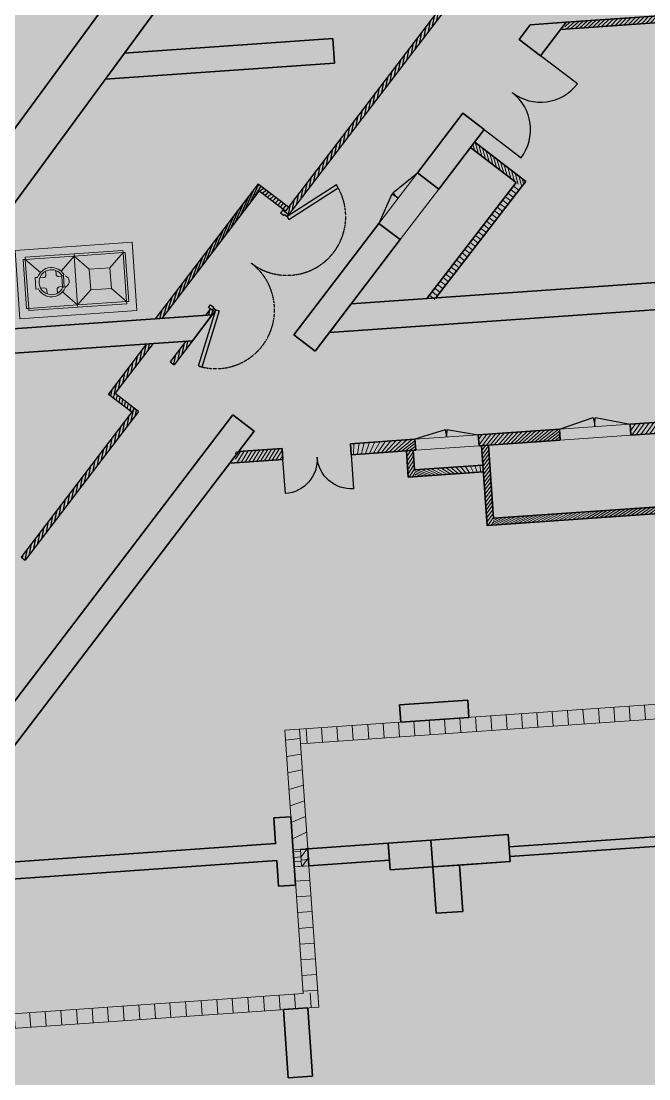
# Model space of a CAD drawing. Header units: millimetres. Extents: x 834311283 to 834708468, y 817882832 to 818197366.
# Drawn here: x 834519599 to 834532439, y 818013655 to 818035282 of the extents above; entities that cross this region are included whole.
import ezdxf

# ---------------------------------------------------------------- set-up
doc = ezdxf.new("R2010")
doc.units = ezdxf.units.MM
doc.header["$LTSCALE"] = 3
doc.linetypes.add('3A35X-MAGP-P-ADR-B02-0$0$DASHED2', pattern=[0.375, 0.25, -0.125])
for name, color, linetype in [('0-PL-FRWP', 150, 'Continuous'), ('BD-CB-SOLID-DH', 251, 'Continuous'), ('UAJ-00XREF', 7, 'Continuous')]:
    doc.layers.add(name, color=color, linetype=linetype)
for name, color, linetype, lineweight in [('3A35X-MAGP-P-ADR-B02-0$0$UAJ-32INFR', 7, 'Continuous', 25), ('Hatch (LTC&CB)', 252, 'Continuous', 35), ('UAJ-22INWA', 6, 'Continuous', 35), ('UAJ-22INWA-a', 1, 'Continuous', 13), ('UAJ-22INWA-h', 251, 'Continuous', 9), ('UAJ-23FLOR-a', 1, 'Continuous', 13), ('UAJ-23FLOR-h', 251, 'Continuous', 9), ('UAJ-28STRU', 6, 'Continuous', 35), ('UAJ-32INFR', 7, 'Continuous', 25)]:
    doc.layers.add(name, color=color, linetype=linetype, lineweight=lineweight)
doc.layers.add('UAJ-22INWA-$', color=32, linetype='Continuous', plot=False)
pattern_1 = [(78.99885617538665, (834571418.315002, 818089075.3701197), (-62.33308425126142, 12.11761559569974), [])]
pattern_2 = [(59.99999999999999, (0, 0), (-129.9038105676658, 75.00000000000001), []), (120, (0, 0), (-129.9038105676658, -74.99999999999997), [])]

# ---------------------------------------------------------------- blocks, each defined once
blk = doc.blocks.new('*U231')
at = {"layer": 'UAJ-22INWA-h'}
h = blk.add_hatch(dxfattribs=at)
h.set_pattern_fill('ANSI31', color=256, scale=20)
h.set_pattern_definition([(45, (-60.00000173148158, -475.2769741263019), (-44.90128060534576, 44.90128060534577), [])])
h.paths.add_polyline_path([(5.519513308627211e-07, -5130.10522482064), (-2.568754382537008e-07, 5654.828251716386), (139.9999978357759, 5654.828251442204), (139.9999991214399, -5130.105224737194)])
at = {"layer": 'UAJ-22INWA'}
for p, q in [((139.9999979022695, 5744.4431243851), (139.9999991034668, -5095.746467439059)), ((7.059705414783806e-07, -5214.118789369877), (-4.03885856629636e-07, 5621.253794932604))]:
    blk.add_line(p, q, dxfattribs=at)
blk = doc.blocks.new('*U320')
at = {"layer": 'UAJ-22INWA-h'}
h = blk.add_hatch(dxfattribs=at)
h.set_pattern_fill('ANSI31', color=256, scale=20)
h.set_pattern_definition([(45, (-60.0000032617846, 12361.83211196235), (-44.90128060534576, 44.90128060534577), [])])
h.paths.add_polyline_path([(-6.814522919285082e-07, 5216.434037979298), (-5.537748393180664e-07, 8145.398075005094), (139.9999975388765, 8145.398074730912), (139.9999978880362, 5216.434038062745)])
at = {"layer": 'UAJ-22INWA'}
for p, q in [((-5.324406799971371e-07, 5216.434038217717), (-6.992167664975016e-07, 8085.50870261726)), ((139.9999976076133, 8209.923117847693), (139.9999978731351, 5216.434038120616))]:
    blk.add_line(p, q, dxfattribs=at)
blk = doc.blocks.new('*U321')
at = {"layer": 'UAJ-22INWA-h'}
h = blk.add_hatch(dxfattribs=at)
h.set_pattern_fill('ANSI31', color=256, scale=20)
h.set_pattern_definition([(45, (-60.00000350457981, 14398.5462045724), (-44.90128060534576, 44.90128060534577), [])])
h.paths.add_polyline_path([(-8.987926207737473e-07, 7039.616988475999), (-5.792297201878682e-07, 8358.929217118448), (139.9999975134216, 8358.929216844266), (139.9999976706959, 7039.616988559445)])
at = {"layer": 'UAJ-22INWA'}
for p, q in [((-7.497810088423762e-07, 7039.616988714418), (-7.282413321325721e-07, 8358.929217103714)), ((139.9999976004435, 8218.939504950276), (139.9999976557947, 7039.616988617317))]:
    blk.add_line(p, q, dxfattribs=at)
blk.add_lwpolyline([(2.877839676784788e-06, 8358.929216856492), (140.0000014473282, 8358.929216844572)], dxfattribs=at)
blk = doc.blocks.new('*U290')
at = {"layer": 'UAJ-23FLOR-h'}
h = blk.add_hatch(dxfattribs=at)
h.set_pattern_fill('ANSI31', color=256, scale=100, angle=315)
h.set_pattern_definition([(0, (283.8211702824045, -19100.34175301147), (8.526512829121202e-14, 317.4999999999999), [])])
h.paths.add_polyline_path([(1.84634231459313e-06, -15988.24334632098), (5.498047528362804e-07, -1112.098405899324), (299.9999986424561, -1112.098406078137), (300.0000004158309, -15988.24334614216)])
at = {"layer": 'UAJ-22INWA-h'}
blk.add_lwpolyline([(4.006874149808937e-06, -1112.09840616128), (300.0000025763627, -1112.098406077834)], dxfattribs=at)
at = {"layer": 'UAJ-23FLOR-h'}
for p, q in [((1.995353926535384e-06, -15988.24334626514), (3.829117475584289e-07, -812.0984075113572)), ((299.999998716962, -1112.09840602612), (300.0000004277518, -16288.24352467647))]:
    blk.add_line(p, q, dxfattribs=at)
blk = doc.blocks.new('*U296')
at = {"layer": 'UAJ-22INWA-h'}
h = blk.add_hatch(dxfattribs=at)
h.set_pattern_fill('CAS_ISOLATIE', color=256, scale=150)
h.set_pattern_definition(pattern_2)
h.paths.add_polyline_path([(0, 0), (350.0013817234892, 0), (350.0013817234892, 150), (0, 150)])
at = {"layer": 'UAJ-22INWA-a'}
blk.add_lwpolyline([(0, 0), (350.0013817234892, 0), (350.0013817234892, 150), (0, 150)], close=True, dxfattribs=at)
blk = doc.blocks.new('*U297')
at = {"layer": 'UAJ-22INWA-h'}
h = blk.add_hatch(dxfattribs=at)
h.set_pattern_fill('CAS_ISOLATIE', color=256, scale=150)
h.set_pattern_definition(pattern_2)
h.paths.add_polyline_path([(0, 0), (350.0000572421911, 0), (350.0000572421911, 150), (0, 150)])
at = {"layer": 'UAJ-22INWA-a'}
blk.add_lwpolyline([(0, 0), (350.0000572421911, 0), (350.0000572421911, 150), (0, 150)], close=True, dxfattribs=at)
blk = doc.blocks.new('*U283')
at = {"layer": 'UAJ-23FLOR-h'}
h = blk.add_hatch(dxfattribs=at)
h.set_pattern_fill('ANSI31', color=256, scale=100, angle=315)
h.set_pattern_definition([(0, (283.8211670546001, 7976.443481535651), (8.526512829121202e-14, 317.4999999999999), [])])
h.paths.add_polyline_path([(-2.44916122937866e-08, -294.5513533768558), (-8.071657759955997e-07, 10270.99483570367), (299.9999972854856, 10270.99483552486), (299.999998544997, -294.5513531980419)])
at = {"layer": 'UAJ-22INWA-h'}
blk.add_lwpolyline([(-2.44916122937866e-08, -294.5513533768558), (299.999998544997, -294.5513532934096)], dxfattribs=at)
at = {"layer": 'UAJ-23FLOR-h'}
for p, q in [((1.06638518244036e-07, 5.450122672634052), (-9.543356598166198e-07, 10240.09576513725)), ((299.9999973761778, 10089.95307767059), (299.9999985300958, -294.5513531401725))]:
    blk.add_line(p, q, dxfattribs=at)
blk = doc.blocks.new('*U284')
at = {"layer": 'UAJ-23FLOR-h'}
h = blk.add_hatch(dxfattribs=at)
h.set_pattern_fill('ANSI31', color=256, scale=100, angle=315)
h.set_pattern_definition([(0, (283.8211678055644, 1676.896870530002), (8.526512829121202e-14, 317.4999999999999), [])])
h.paths.add_polyline_path([(-1.240435381077987e-07, 540.5508431355183), (4.335069547778403e-08, 3136.346028185649), (299.999998136002, 3136.346028006835), (299.9999984454449, 540.5508433143323)])
at = {"layer": 'UAJ-22INWA-h'}
blk.add_lwpolyline([(3.50042009245044e-06, 3136.346027923692), (300.0000020699085, 3136.346028007139)], dxfattribs=at)
at = {"layer": 'UAJ-23FLOR-h'}
for p, q in [((2.496807382357245e-08, 540.5508433739374), (-1.056609164535871e-07, 3136.34602794723)), ((299.9999982105078, 3136.346028058852), (299.9999984305438, 540.550843372202))]:
    blk.add_line(p, q, dxfattribs=at)
blk = doc.blocks.new('*U285')
at = {"layer": 'UAJ-23FLOR-h'}
h = blk.add_hatch(dxfattribs=at)
h.set_pattern_fill('ANSI31', color=256, scale=100, angle=315)
h.set_pattern_definition([(0, (283.8211678504692, 1300.208866314408), (8.526512829121202e-14, 317.4999999999999), [])])
h.paths.add_polyline_path([(-1.103302338378853e-07, 425.5154205678217), (7.454212891389034e-08, 2874.693446537751), (299.9999981671934, 2874.693446358937), (299.9999984591583, 425.5154207466356)])
at = {"layer": 'UAJ-22INWA-h'}
blk.add_lwpolyline([(3.531611525886547e-06, 2874.693446275794), (300.0000021011, 2874.693446359241)], dxfattribs=at)
at = {"layer": 'UAJ-23FLOR-h'}
for p, q in [((3.86813780934858e-08, 425.5154208062407), (-7.446948301748078e-08, 2874.693446299332)), ((299.9999982416992, 2874.693446410954), (299.9999984442571, 425.5154208045054))]:
    blk.add_line(p, q, dxfattribs=at)
blk = doc.blocks.new('*U279')
at = {"layer": 'UAJ-22INWA-h'}
h = blk.add_hatch(dxfattribs=at)
h.set_pattern_fill('ANSI31', color=256, scale=20)
h.set_pattern_definition([(45, (-59.99999852794795, -14449.84836684907), (-44.90128060534576, 44.90128060534577), [])])
h.paths.add_polyline_path([(8.401188722473307e-07, -7547.429905965977), (1.120855358749395e-06, -5902.418459861045), (140.000000751142, -5902.418460135227), (140.0000009472427, -7547.429905882531)])
at = {"layer": 'UAJ-22INWA'}
for p, q in [((9.891304841933738e-07, -7547.42990597371), (9.80188397055618e-07, -6042.418459613409)), ((140.0000008256478, -5902.418460014981), (140.0000009323415, -7547.4300922849))]:
    blk.add_line(p, q, dxfattribs=at)
blk = doc.blocks.new('*U280')
at = {"layer": 'UAJ-22INWA-h'}
h = blk.add_hatch(dxfattribs=at)
h.set_pattern_fill('ANSI31', color=256, scale=20)
h.set_pattern_definition([(45, (-59.99999901033442, -10403.29717059896), (-44.90128060534576, 44.90128060534577), [])])
h.paths.add_polyline_path([(7.690955783345998e-07, -6951.643322946851), (7.094921841144242e-07, -2451.65384663007), (140.0000003397788, -2451.653846904252), (140.0000008762194, -6951.643322863405)])
at = {"layer": 'UAJ-22INWA'}
for p, q in [((140.0000004017676, -2311.653847064202), (140.0000008558082, -6890.014993536752)), ((9.181071902742695e-07, -6951.643322847657), (5.604805721809712e-07, -2451.653846833563))]:
    blk.add_line(p, q, dxfattribs=at)
blk = doc.blocks.new('WT')
at = {"layer": '0-PL-FRWP', "color": 1, "lineweight": 0}
for p, q in [((834519683.6499404, 818030408.7114444), (834520684.2080156, 818030478.6581272)), ((834519683.6499387, 818030408.7114419), (834519992.4931928, 818030140.2277676)), ((834520415.7243394, 818030169.8148704), (834520684.2080138, 818030478.6581247)), ((834520684.2080153, 818030478.6581272), (834521684.7660902, 818030548.60481)), ((834520684.2080096, 818030478.6581217), (834520993.0512638, 818030210.1744474)), ((834521416.2824104, 818030239.7615502), (834521684.7660847, 818030548.6048045)), ((834520993.0512693, 818030210.1744528), (834521416.2824159, 818030239.7615557)), ((834521022.6383722, 818029786.9433062), (834520993.0512693, 818030210.1744527)), ((834521416.2824159, 818030239.7615557), (834521445.8695188, 818029816.5304095)), ((834520056.5015587, 818030037.7369437), (834519980.1105406, 818030032.3966259)), ((834520097.5526361, 818030167.4931045), (834520102.892954, 818030091.1020863)), ((834520307.8931977, 818030182.1975229), (834520313.2335155, 818030105.8065047)), ((834520366.598658, 818030059.4151093), (834520431.0480788, 818030063.920618)), ((834520071.2059771, 818029827.3963822), (834519994.814959, 818029822.0560645)), ((834520129.9114375, 818029704.6139688), (834520124.5711193, 818029781.004987)), ((834520340.2519989, 818029719.3183872), (834520334.911681, 818029795.7094054)), ((834520381.3030765, 818029849.0745476), (834520445.7524972, 818029853.5800567)), ((834520754.1546923, 818029478.1000468), (834521022.6383667, 818029786.9433008)), ((834520754.1546923, 818029478.1000469), (834521022.6383667, 818029786.9433008)), ((834521445.8695188, 818029816.5304095), (834521022.6383722, 818029786.9433062)), ((834521445.8695134, 818029816.5304039), (834521754.7127674, 818029548.0467296)), ((834520445.3114424, 818029746.5837239), (834520754.1546963, 818029478.1000497))]:
    blk.add_line(p, q, dxfattribs=at)
for points, elevation in [([(834519473.1820669, 818030594.486242), (834521870.3316691, 818030762.0653827), (834521968.17334, 818029362.4811562), (834519571.0237378, 818029194.9020154)], 9.946565419821814e-05), ([(834519753.5966253, 818029408.1533701), (834519708.7061832, 818029405.0151839), (834519638.7594984, 818030405.5732608), (834519683.6499404, 818030408.7114469)], 0.0001492424702445688), ([(834519683.6499406, 818030408.7114444), (834519680.5117543, 818030453.6018864), (834520681.069831, 818030523.5485725), (834520684.2080172, 818030478.6581304)], 0.0001490858706377274), ([(834519753.5966231, 818029408.1533694), (834519683.6499404, 818030408.7114444), (834520684.2080154, 818030478.6581272), (834520754.154698, 818029478.1000521)], 9.930905459137678e-05), ([(834520684.2080154, 818030478.6581272), (834520681.0698291, 818030523.5485692), (834521681.6279058, 818030593.4952554), (834521684.7660921, 818030548.6048132)], 9.930905459137678e-05), ([(834520754.1546979, 818029478.1000522), (834520684.2080152, 818030478.6581272), (834521684.7660903, 818030548.60481), (834521754.7127728, 818029548.0467349)], 4.953223854502615e-05), ([(834521799.6032201, 818029551.1849229), (834521754.7127781, 818029548.0467367), (834521684.7660933, 818030548.6048135), (834521729.6565353, 818030551.7429997)], 9.930905459137678e-05), ([(834520430.2371663, 818030075.520383), (834520464.208517, 818030077.895241), (834520480.5347604, 818029844.3551494), (834520446.5634097, 818029841.9802915)], 3.99005867528137e-09), ([(834520757.2928864, 818029433.2096101), (834520754.1547002, 818029478.1000521), (834521754.7127767, 818029548.0467381), (834521757.850963, 818029503.1562961)], 9.946565419821814e-05), ([(834519756.7348115, 818029363.2629273), (834519753.5966253, 818029408.1533693), (834520754.1547018, 818029478.1000553), (834520757.2928882, 818029433.2096133)], 0.0001492424702445688)]:
    blk.add_lwpolyline(points, close=True, dxfattribs=dict(at, elevation=elevation))
at = {"layer": '0-PL-FRWP', "color": 1, "lineweight": 0, "elevation": 4.090248864054155e-05}
blk.add_lwpolyline([(834519951.3838372, 818029807.6343838), (834519901.8924184, 818029804.1745541), (834519885.6038725, 818030037.175397), (834519935.0952915, 818030040.6352267)], dxfattribs=at)
at = {"layer": '0-PL-FRWP', "color": 1, "lineweight": 0}
for centre, radius, start, end in [((834520218.9023175, 818029943.4057459, 1.616188589627062e-08), 299.9999999999999, 30.26785912550596, 161.0890501134614), ((834520218.9023175, 818029943.4057459, 1.616188589627062e-08), 254.8350240532017, 31.34321453353689, 336.6546060979969), ((834520053.014685, 818030087.6152128, 3.232377179248703e-08), 49.99999999999999, 273.9989064320398, 3.998906433294569), ((834520363.1117846, 818030109.2933784, 3.232377173957796e-08), 49.99999999999999, 183.9989064332944, 273.9989064320398), ((834520218.9023175, 818029943.4057459, 1.616188589627062e-08), 299.9999999999999, 206.9087668692342, 337.7299611303463), ((834520074.6928505, 818029777.5181134), 49.99999999999999, 3.998906433294569, 93.99890643203982), ((834520384.78995, 818029799.1962787), 49.99999999999999, 93.99890643203982, 183.9989064332944), ((834520542.7951193, 818029810.7654299, 4.843407243984775e-09), 49.99999999999999, 116.9074350733925, 157.7299611303464)]:
    blk.add_arc(centre, radius, start, end, dxfattribs=at)
blk.add_ellipse((834520472.3716387, 818029961.1251953, 1.616188585935353e-08), major_axis=(-8.163121709623743, 116.7700458104885, 1.217182718986234e-08), ratio=0.9360485009108385, start_param=3.518271223818244, end_param=5.906506736948921, dxfattribs=at)
blk = doc.blocks.new('*U165')
at = {"layer": 'UAJ-22INWA-h'}
h = blk.add_hatch(dxfattribs=at)
h.set_pattern_fill('ANSI31', color=256, scale=20)
h.set_pattern_definition([(45, (-59.9999983962214, -15554.85069559466), (-44.90128060534576, 44.90128060534577), [])])
h.paths.add_polyline_path([(8.401188722473307e-07, -7547.429905965977), (1.25258191019384e-06, -7007.420788606633), (140.0000008828686, -7007.420788880815), (140.0000009472427, -7547.429905882531)])
at = {"layer": 'UAJ-22INWA'}
for p, q in [((140.0000009573743, -7007.420788760569), (140.0000009323415, -7547.4300922849)), ((9.891304841933738e-07, -7547.42990597371), (1.111914948500062e-06, -7147.420788358997))]:
    blk.add_line(p, q, dxfattribs=at)
blk = doc.blocks.new('*U160')
at = {"layer": 'UAJ-22INWA-h'}
h = blk.add_hatch(dxfattribs=at)
h.set_pattern_fill('ANSI31', color=256, scale=20)
h.set_pattern_definition([(45, (-59.999998052422, -18438.84848019793), (-44.90128060534576, 44.90128060534577), [])])
h.paths.add_polyline_path([(1.063278034507675e-06, -9419.424239746651), (1.373222147549313e-06, -8019.42423942923), (140.0000010035088, -8019.424239703411), (140.0000011704018, -9419.424239663205)])
at = {"layer": 'UAJ-22INWA'}
for p, q in [((1.212289646453718e-06, -9419.424239754386), (1.215865885350045e-06, -7879.424239645298)), ((140.0000010780146, -8019.424239583165), (140.0000011555007, -9419.424426065574))]:
    blk.add_line(p, q, dxfattribs=at)
blk = doc.blocks.new('DD1900')
at = {"layer": 'UAJ-32INFR'}
for p, q in [((-1.192092895507812e-07, 950.0000001192093), (0, 1.192092895507812e-07)), ((1899.999999880791, 0), (1900.000000119209, 950))]:
    blk.add_line(p, q, dxfattribs=at)
for centre, radius, start, end in [((0, 1.192092895507812e-07), 949.9999999952638, 0, 90), ((1899.999999880791, 0), 949.9999999869506, 90, 180)]:
    blk.add_arc(centre, radius, start, end, dxfattribs=at)
blk = doc.blocks.new('DA1300')
at = {"layer": 'UAJ-32INFR'}
for p, q in [((632.4555319547653, 150.0000002384186), (-2.384185791015625e-07, 1.192092895507812e-07)), ((667.5444678068161, 150.0000001192093), (1299.999999761581, 1.192092895507812e-07))]:
    blk.add_line(p, q, dxfattribs=at)
for centre, start, end in [((0, 1.192092895507812e-07), 0, 13.34236631840889), ((1299.999999761581, 1.192092895507812e-07), 166.6576336815911, 180)]:
    blk.add_arc(centre, 649.9999998589303, start, end, dxfattribs=at)
blk = doc.blocks.new('DA1450')
at = {"layer": 'UAJ-32INFR', "flags": 128}
blk.add_lwpolyline([(0, 2.384185791015625e-07), (700.2966660261154, 187.6421583890915, -0.06554346351318398), (724.9999998807907, -0.001707553863525391, -0.065543460891712), (749.7042177915573, 187.6420420408249), (1450, -0.003415465354919434)], format="xyb", dxfattribs=at)
blk = doc.blocks.new('DD1400')
at = {"layer": 'UAJ-32INFR'}
for p, q in [((-1.192092895507812e-07, 700.0000001192093), (0, 0)), ((1400, 0), (1400.000000119209, 699.9999998807907))]:
    blk.add_line(p, q, dxfattribs=at)
for centre, start, end in [((0, 0), 0, 90), ((1400, 0), 90, 180)]:
    blk.add_arc(centre, 699.9999999999998, start, end, dxfattribs=at)
blk = doc.blocks.new('*U416')
at = {"layer": 'UAJ-22INWA-h'}
h = blk.add_hatch(dxfattribs=at)
h.set_pattern_fill('ANSI31', color=256, scale=20)
h.set_pattern_definition([(45, (24.99999959060452, -11565.74167617831), (-44.90128060534576, 44.90128060534577), [])])
h.paths.add_polyline_path([(6.694048408917297e-07, -6115.376686066173), (9.477571438765153e-07, -4450.364989140759), (224.9999990404085, -4450.364989364276), (224.9999992388934, -6115.376685932062)])
at = {"layer": 'UAJ-22INWA'}
for p, q in [((8.184164528231009e-07, -6115.376685827754), (7.987455319476557e-07, -4450.364989421313)), ((224.9999991149143, -4450.364989405599), (224.9999992239922, -6115.376686071999))]:
    blk.add_line(p, q, dxfattribs=at)
for points in [[(4.404826540849172e-06, -4450.364989402715), (225.0000029743151, -4450.364989363972)], [(6.694048408917297e-07, -6115.376686066173), (224.9999992388934, -6115.37668602743)]]:
    blk.add_lwpolyline(points, dxfattribs=at)
blk = doc.blocks.new('*U415')
at = {"layer": 'UAJ-22INWA-h'}
h = blk.add_hatch(dxfattribs=at)
h.set_pattern_fill('ANSI31', color=256, scale=20)
h.set_pattern_definition([(45, (24.99999892464237, -5979.246447920377), (-44.90128060534576, 44.90128060534577), [])])
h.paths.add_polyline_path([(3.159478865200072e-07, -3150.364989460491), (6.352519505981036e-07, -1828.881457488502), (224.9999987279033, -1828.881457712019), (224.9999988854364, -3150.364989326381)])
at = {"layer": 'UAJ-22INWA'}
for p, q in [((4.649594984513784e-07, -3150.364989222073), (4.862403386768276e-07, -1828.881457896289)), ((224.9999988024091, -1828.881457855634), (224.9999988705353, -3150.364989466318))]:
    blk.add_line(p, q, dxfattribs=at)
for points in [[(4.09232134757076e-06, -1828.881457750457), (225.0000026618099, -1828.881457711715)], [(3.159478865200072e-07, -3150.364989460491), (224.9999988854364, -3150.364989421749)]]:
    blk.add_lwpolyline(points, dxfattribs=at)
blk = doc.blocks.new('*U414')
at = {"layer": 'UAJ-22INWA-h'}
h = blk.add_hatch(dxfattribs=at)
h.set_pattern_fill('ANSI31', color=256, scale=20)
h.set_pattern_definition([(45, (24.99999831799067, -890.282667319736), (-44.90128060534576, 44.90128060534577), [])])
h.paths.add_polyline_path([(-8.478195923089515e-09, -428.8814574071021), (3.530263370521425e-07, 538.5987910587489), (224.9999984456777, 538.5987908352315), (224.9999985610103, -428.8814572729916)])
at = {"layer": 'UAJ-22INWA'}
for p, q in [((224.999998508991, 663.784355014701), (224.9999985461092, -428.8814574129283)), ((1.405334160082817e-07, -428.8814571686835), (2.08355779766903e-07, 465.767979337012))]:
    blk.add_line(p, q, dxfattribs=at)
blk.add_lwpolyline([(-8.478195923089515e-09, -428.8814574071021), (224.9999985610103, -428.8814573683594)], dxfattribs=at)
blk = doc.blocks.new('*U417')
at = {"layer": 'UAJ-22INWA-h'}
h = blk.add_hatch(dxfattribs=at)
h.set_pattern_fill('ANSI31', color=256, scale=20)
h.set_pattern_definition([(45, (25.0000003815548, -18200.71403721181), (-44.90128060534576, 44.90128060534577), [])])
h.paths.add_polyline_path([(1.089016819832977e-06, -9635.337350089801), (1.31909544620612e-06, -7565.376686150621), (224.9999994117468, -7565.376686374138), (224.9999996585053, -9635.337349955691)])
at = {"layer": 'UAJ-22INWA'}
for p, q in [((1.238028431764349e-06, -9635.337349851383), (1.170083834284844e-06, -7565.376686558409)), ((224.9999994862526, -7565.376686415461), (224.9999996436042, -9635.337350095628))]:
    blk.add_line(p, q, dxfattribs=at)
for points in [[(4.776164843178776e-06, -7565.376686412577), (225.0000033456534, -7565.376686373835)], [(1.089016819832977e-06, -9635.337350089801), (224.9999996585053, -9635.337350051059)]]:
    blk.add_lwpolyline(points, dxfattribs=at)
blk = doc.blocks.new('GBP-LB02_LEV-6.53')
at = {"layer": 'BD-CB-SOLID-DH'}
h = blk.add_hatch(dxfattribs=at)
h.set_pattern_fill('ANSI31', color=256, scale=20, angle=30)
h.set_pattern_definition(pattern_1)
h.paths.add_polyline_path([(834524989.625973, 818031384.6687708), (834525069.2013333, 818031324.106569), (834528521.0783828, 818035846.9806734), (834528441.5850383, 818035907.6503375)])
h = blk.add_hatch(dxfattribs=at)
h.set_pattern_fill('ANSI31', color=256, scale=20, angle=30)
h.set_pattern_definition([(74.99999999999999, (0, 0), (-61.33628996935583, 16.43500936401008), [])])
h.paths.add_polyline_path([(834522343.5032037, 818029194.9558113), (834522476.3876717, 818029204.2426736), (834524467.5801398, 818031813.2327163), (834525004.1602166, 818031403.7124841), (834525064.8298798, 818031483.2058272), (834524448.756459, 818031953.3957251)])
h = blk.add_hatch(dxfattribs=at)
h.set_pattern_fill('ANSI31', color=256, scale=20, angle=30)
h.set_pattern_definition(pattern_1)
h.paths.add_polyline_path([(834523373.3578286, 818029266.9289931), (834523506.2422962, 818029276.2158554), (834523582.7945457, 818029376.5195976), (834523503.3012007, 818029437.1892614)])
h = blk.add_hatch(dxfattribs=at)
h.set_pattern_fill('ANSI31', color=256, scale=20, angle=30)
h.set_pattern_definition(pattern_1)
h.paths.add_polyline_path([(834522648.8910847, 818028317.6854863), (834522728.3844291, 818028257.0158222), (834523102.1612116, 818028746.7625036), (834522969.2766372, 818028737.4755014)])
h.paths.add_polyline_path([(834522000.3484608, 818027303.0956848), (834521920.855116, 818027363.7653488), (834519598.7124077, 818024321.1427492), (834519678.2057526, 818024260.4730852)])
h = blk.add_hatch(dxfattribs=at)
h.set_pattern_fill('ANSI31', color=256, scale=20, angle=30)
h.set_pattern_definition(pattern_1)
h.paths.add_polyline_path([(834522306.5432715, 818028691.1434385), (834522173.6586971, 818028681.8564363), (834521383.1685468, 818027648.3333662), (834521860.185452, 818027284.2720039), (834521920.8551161, 818027363.7653487), (834521523.3315556, 818027667.1570468)])
at = {"layer": 'UAJ-23FLOR-h'}
h = blk.add_hatch(dxfattribs=at)
h.set_pattern_fill('EARTH', color=256, scale=180, angle=45)
h.set_pattern_definition([(48.99890852994428, (833819452.4835471, 817786003.3590384), (-112.7268621600291, 1612.510668041472), [1143, -1143]), (48.99890852994428, (833819129.0015101, 817786284.568502), (-112.7268621600291, 1612.510668041472), [1143, -1143]), (48.99890852994428, (833818805.5194733, 817786565.7779655), (-112.7268621600291, 1612.510668041472), [1143, -1143]), (138.9989085299443, (833818791.4286155, 817786767.341799), (-1612.510668041472, -112.7268621600291), [1143, -1143]), (138.9989085299443, (833819072.638079, 817787090.823836), (-1612.510668041472, -112.7268621600291), [1143, -1143]), (138.9989085299443, (833819353.8475426, 817787414.3058729), (-1612.510668041472, -112.7268621600291), [1143, -1143])])
h.paths.add_polyline_path([(834607546.489914, 818192773.8916651), (834673232.9368618, 818197365.8780692), (834691373.7887626, 817937868.569913), (834685588.4607487, 817937127.6430434), (834685105.737498, 817940896.857602), (834650587.6674813, 817936476.1289068), (834651070.3907301, 817932706.9143615), (834551919.0352749, 817920008.601796), (834482026.6875536, 817893354.505612), (834383075.7475835, 817886437.076049), (834441506.4995006, 817949096.3580177), (834458453.7500002, 817967379.2999998), (834478637.6000003, 817989841.6999999), (834483448.3000003, 817995421.2999997), (834489786.8000002, 818002934.0999999), (834500656.3000004, 818016266.1), (834508244.2000003, 818025929.9), (834515683.5000002, 818035708.4999999), (834523692.1500002, 818046595.75), (834532219.3000002, 818058623.75), (834546606.4000003, 818080041.6), (834556456.7000003, 818095618.3000001), (834568418.3000003, 818115665.3), (834578621.5500003, 818133890.65), (834588349.1000003, 818152374.5), (834599172.5000002, 818174435.3000001)])
h.paths.add_polyline_path([(834640304.9205754, 818055632.724982), (834646290.8670971, 818056051.8197085), (834642791.68405, 818105910.8518904), (834636806.9000093, 818105492.4693737), (834634251.8150861, 818142031.4177986), (834610016.1973183, 818140337.1580075), (834609788.3040171, 818143597.0764725), (834587768.8782567, 818140310.2094649), (834567220.9581476, 818104369.6835257), (834565437.03285, 818101393.3793707), (834564610.1881045, 818100023.5882319), (834562784.5789996, 818096938.6312524), (834556654.2675333, 818087090.8253415), (834555720.087261, 818085606.747942), (834554860.1115384, 818084257.5104698), (834550875.6697745, 818078006.2196822), (834545204.9353101, 818069586.3739132), (834542258.3943995, 818065225.6315111), (834541362.7922996, 818063899.7744757), (834537651.0516131, 818058368.7728037), (834531077.6581107, 818048811.4306496), (834524249.2454296, 818039614.411969), (834520784.8111324, 818034888.8899139), (834515055.3396788, 818027075.672479), (834507323.9410119, 818017200.0913588), (834503054.2627076, 818011761.6223992), (834508701.854493, 817930984.42202), (834535271.705267, 817933687.1625333), (834599034.8614085, 817940173.2834697), (834631909.3504056, 817943517.3124893), (834645776.1065576, 817944927.9001964), (834645137.4445837, 817954063.3931775), (834645032.8383249, 817955559.7412419), (834644307.9897524, 817965928.697765), (834644203.3835472, 817967425.0458288), (834643505.5806562, 817977406.6319067), (834643400.9743955, 817978902.9799666), (834642523.6623843, 817991452.5625781), (834642419.056123, 817992948.9106454), (834641155.0647764, 818011283.8032656), (834643398.9266214, 818011440.903013)], flags=16)
h.paths.add_polyline_path([(834450838.26049, 817950881.8800887), (834498826.0982957, 817954236.5978773), (834500064.56546, 817936519.6245999), (834506621.1639228, 817936977.9811146), (834507095.3787206, 817930194.5365381), (834500538.7478187, 817929736.1777552), (834500559.3027261, 817929436.8825322), (834452571.8298296, 817926082.1901612)], flags=16)
at = {"layer": '3A35X-MAGP-P-ADR-B02-0$0$UAJ-32INFR'}
for points in [[(834526048.4356946, 818031933.0704836), (834525038.920277, 818031284.3188964), (834525076.9319948, 818031225.1691066), (834526086.447414, 818031873.9206897)], [(834525069.2013333, 818031324.1065692), (834524949.8384016, 818031414.9497888), (834524907.4449275, 818031359.247066), (834524971.1051819, 818031310.7973808), (834524983.2176032, 818031326.7124443), (834525038.9202802, 818031284.3189099)], [(834523226.4168595, 818028230.683918), (834523582.7410539, 818029376.5604683), (834523649.880523, 818029355.6827286), (834523293.556333, 818028209.8061777)], [(834523552.4597555, 818029336.77298), (834523433.0972654, 818029427.6167798), (834523475.4910667, 818029483.3192536), (834523539.1510371, 818029434.8691951), (834523527.0385226, 818029418.9542027), (834523582.7410424, 818029376.5604614)]]:
    blk.add_lwpolyline(points, close=True, dxfattribs=at)
at = {"layer": '3A35X-MAGP-P-ADR-B02-0$0$UAJ-32INFR', "linetype": '3A35X-MAGP-P-ADR-B02-0$0$DASHED2'}
for centre, start, end in [((834525038.9202805, 818031284.3189099), 232.6489700704822, 29.36727452208086), ((834523582.7410424, 818029376.5604612), 253.0400467345563, 52.80359571165478)]:
    blk.add_arc(centre, 1200, start, end, dxfattribs=at)
at = {"layer": 'UAJ-22INWA', "lineweight": -3}
for p, q in [((834528441.5850381, 818035907.6503376), (834524989.625973, 818031384.6687709)), ((834528521.0783828, 818035846.9806736), (834525069.2013333, 818031324.1065692)), ((834524448.756459, 818031953.3957251), (834522343.5032037, 818029194.9558111)), ((834524448.756459, 818031953.3957251), (834525064.8298808, 818031483.2058289)), ((834524467.5801398, 818031813.2327163), (834522476.3876715, 818029204.2426734)), ((834524467.5801398, 818031813.2327163), (834525004.1602168, 818031403.7124841)), ((834523552.4597555, 818029336.77298), (834522728.3844295, 818028257.015822)), ((834523472.8846899, 818029397.3355681), (834523373.3578289, 818029266.9289932)), ((834521383.1685468, 818027648.3333662), (834522171.8741791, 818028681.7468483)), ((834521523.3315556, 818027667.1570469), (834522304.7587537, 818028691.0338506)), ((834522969.2766372, 818028737.4755014), (834522648.8910847, 818028317.6854863)), ((834522648.8910847, 818028317.6854863), (834522728.3844295, 818028257.015822)), ((834521860.1854521, 818027284.2720041), (834521383.1685468, 818027648.3333662)), ((834522000.3484609, 818027303.0956848), (834521523.3315556, 818027667.1570469)), ((834521920.8551158, 818027363.7653484), (834519598.7124078, 818024321.1427492)), ((834522000.3484609, 818027303.0956848), (834519678.2057526, 818024260.4730852)), ((834519598.712408, 818024321.1427494), (834519678.2057526, 818024260.4730852))]:
    blk.add_line(p, q, dxfattribs=at)
at = {"layer": 'UAJ-23FLOR-a'}
for p, q in [((834526915.5866225, 818031147.3455658), (834527704.2949195, 818032180.7570138)), ((834527352.7991569, 818030813.6612873), (834528141.5074539, 818031847.0727353)), ((834532058.3887838, 818027042.0230174), (834530611.9186537, 818026940.9084145)), ((834528950.9611157, 818026824.7877474, -5.587935447692871e-09), (834527654.1260406, 818026734.1302208, -5.587935447692871e-09)), ((834532074.0802788, 818026817.565053), (834530627.6101487, 818026716.4504501)), ((834528966.6522086, 818026600.3355464), (834527669.8171334, 818026509.6780198))]:
    blk.add_line(p, q, dxfattribs=at)
blk.add_blockref('WT', (0, 0))
at = {"layer": 'UAJ-22INWA'}
for name, p, xscale, rotation in [('*U231', (834536353.2870278, 818035650.3018935), -0.9999999999999942, 93.99379184358031), ('*U417', (834524511.4313024, 818026514.4273541), -1, 93.99894979503108), ('*U415', (834524511.4313024, 818026514.4273541), -1, 93.99894979503108), ('*U416', (834524511.4313024, 818026514.4273541), -1, 93.99894979503108), ('*U414', (834524511.4313024, 818026514.4273541), -1, 93.99894979503108), ('*U280', (834526815.0939981, 818024946.2770972), -1, 93.99869291060439)]:
    blk.add_blockref(name, p, dxfattribs=dict(at, xscale=xscale, rotation=rotation))
for name, p, rotation in [('*U321', (834523302.2452679, 818037108.3024533), 232.3698704805661), ('*U320', (834533021.7316878, 818036025.0371048), 142.3698705650582), ('*U279', (834529682.4894011, 818019084.5317372), 183.9986928993454), ('*U165', (834528146.2391659, 818018977.3036245, -8.470100773938693), 183.9986928952474), ('*U160', (834519657.6835887, 818025408.4415854, -8.47010077393869), 93.99869288400095), ('*U296', (834525162.8673329, 818018340.1329397), 273.9989085308915), ('*U297', (834525312.5021399, 818018350.5935603), 273.9989085308915)]:
    blk.add_blockref(name, p, dxfattribs=dict(at, rotation=rotation))
at = {"layer": 'UAJ-23FLOR-h'}
for name, p, xscale, rotation in [('*U290', (834541261.5651686, 818021619.980528), -1, 273.9989085322659), ('*U283', (834525373.7236811, 818015401.8836986, -2.794200561595517e-06), -0.9999999999999999, 93.99890853071204)]:
    blk.add_blockref(name, p, dxfattribs=dict(at, xscale=xscale, rotation=rotation))
at = {"layer": 'UAJ-23FLOR-h', "rotation": 3.998908529944281}
for name, p in [('*U285', (834525192.5300864, 818017915.6526757, -2.794200554268045e-06)), ('*U284', (834525405.9847666, 818014862.2726526, -2.794200554268045e-06))]:
    blk.add_blockref(name, p, dxfattribs=at)
at = {"layer": 'UAJ-32INFR'}
for name, p, rotation in [('DD1900', (834530222.1499045, 818034575.5603354), 232.6364616306348), ('DA1300', (834526915.4982369, 818031147.4130342), 52.64882966769269), ('DA1450', (834530611.9186537, 818026940.9084142), 3.998856175386646), ('DA1300', (834527654.1260406, 818026734.1302208, -5.587935447692871e-09), 3.998856175386646)]:
    blk.add_blockref(name, p, dxfattribs=dict(at, rotation=rotation))
at = {"layer": 'UAJ-32INFR', "xscale": -1, "rotation": 183.9988561722783}
blk.add_blockref('DD1400', (834524954.9468591, 818026320.0677795, -1.862645149230957e-09), dxfattribs=at)
blk = doc.blocks.new('GBP-STR-B02-L1')
at = {"layer": 'UAJ-28STRU', "ltscale": 25}
blk.add_line((834525258.5568411, 818039468.8651549), (834515731.7422062, 818026476.1257964), dxfattribs=at)
at = {"layer": 'UAJ-28STRU', "ltscale": 2}
for p, q in [((834521707.8685865, 818034626.3612105), (834525973.9071597, 818034924.3738899)), ((834525973.9071597, 818034924.3738899), (834526008.7749842, 818034425.6044846)), ((834526008.7749842, 818034425.6044846), (834521320.50365, 818034098.0700817)), ((834525174.9100568, 818028866.5819664, -8.470201193638493), (834525612.1090875, 818028532.9079943, -8.470205124936406))]:
    blk.add_line(p, q, dxfattribs=at)
at = {"layer": 'UAJ-28STRU'}
blk.add_lwpolyline([(834536346.9123086, 818056474.2486731), (834532381.7627512, 818050705.5756035), (834515005.9458978, 818027008.309711), (834503078.3538737, 818011764.7615548), (834508701.8383025, 817930984.4203726), (834645776.0931497, 817944927.8988328), (834641138.4085146, 818011268.0400772), (834643382.3379276, 818011424.9079556), (834640293.1688476, 818055614.1581535), (834646278.5593677, 818056032.5830703), (834642791.68405, 818105910.8518907), (834636806.2923182, 818105492.4268895), (834634251.9347011, 818142031.426169), (834610016.1934155, 818140337.1619899), (834609788.3001149, 818143597.0804552), (834587768.8755269, 818140310.2138), (834579233.5850073, 818125278.3119627), (834567220.9581476, 818104369.6835256), (834566711.8423668, 818103505.2904639), (834561578.9977876, 818095001.970998), (834556162.9402395, 818086301.5508664), (834550875.6697747, 818078006.2196821), (834550324.853193, 818077166.9145561), (834536346.1451399, 818056473.2970213)], dxfattribs=at)
at = {"layer": 'UAJ-28STRU', "ltscale": 2, "flags": 128}
for points in [[(834530013.6676916, 818035207.685581), (834530745.6838696, 818035258.7906604), (834530222.2276129, 818034575.4878297), (834529785.4722284, 818034908.3916011)], [(834525905.7663238, 818028917.6747719), (834539569.8226216, 818029872.8970956), (834539531.6347835, 818030421.5882213), (834538000.28264, 818030314.5349623), (834538494.1474509, 818030988.7903662), (834538090.7772125, 818031284.2427499), (834537347.0573826, 818030268.8695074), (834526350.300451, 818029500.1118613)], [(834527337.9693484, 818021299.1388947), (834528734.5608914, 818021396.7713546), (834528759.0496513, 818021046.4698765), (834527362.4581083, 818020948.8374166)], [(834517541.0209275, 818017957.6201494), (834524803.2770703, 818018465.3078134), (834524766.6650789, 818018989.0267819), (834525115.7797453, 818019013.4325874), (834525213.44547, 818017616.8433824), (834524864.2975881, 818017592.435255), (834524827.6852349, 818018116.1596705), (834517258.1555353, 818017586.9914917)]]:
    blk.add_lwpolyline(points, close=True, dxfattribs=at)
for points in [[(834529070.528922, 818033064.3315984), (834528141.5074539, 818031847.0727353), (834527704.2949195, 818032180.7570138), (834528633.1077882, 818033397.7428176), (834529070.528922, 818033064.3315984)], [(834525612.1090875, 818028532.9079943), (834527352.799157, 818030813.6612873), (834526915.5866225, 818031147.3455658), (834525174.8965528, 818028866.5922728)], [(834517475.9025817, 818028854.7750736), (834523506.2422965, 818029276.2158555), (834523102.1612116, 818028746.7625035), (834517088.5376594, 818028326.4839643)], [(834523928.0074052, 818027232.8456459), (834517981.9454337, 818019441.9696828), (834518712.8217664, 818019493.0607795), (834524365.2199397, 818026899.1613673), (834523928.023123, 818027232.8336499)]]:
    blk.add_lwpolyline(points, dxfattribs=at)
blk = doc.blocks.new('*U501')
at = {"layer": 'UAJ-22INWA'}
for p, q in [((1.33348606817927e-07, -368.6111543330444), (2.078544127996906e-07, 506.388888533259)), ((550.0000003121627, 506.3888887336698), (550.0000003270637, -368.611154157491))]:
    blk.add_line(p, q, dxfattribs=at)
blk.add_lwpolyline([(-1.566300511512964e-08, -368.6111545431868), (550.0000003419649, -368.611154310729)], dxfattribs=at)
at = {"layer": 'UAJ-22INWA-$'}
blk.add_lwpolyline([(-1.566300511512964e-08, -368.6111545431868), (3.568660247310618e-07, 506.3888887716776), (550.0000002376569, 506.3888887418752), (550.0000003419649, -368.6111542153612)], close=True, dxfattribs=at)
blk = doc.blocks.new('*U502')
at = {"layer": 'UAJ-22INWA'}
for p, q in [((1.882221454181376e-07, -828.9239845677124), (2.537872774226457e-07, 121.0759844955047)), ((550.0000003580955, 121.0759843680897), (550.0000003819372, -828.9239847482612))]:
    blk.add_line(p, q, dxfattribs=at)
blk.add_lwpolyline([(3.921053348676651e-08, -828.9239848061314), (550.0000003968383, -828.9239849014992)], dxfattribs=at)
at = {"layer": 'UAJ-22INWA-$'}
blk.add_lwpolyline([(3.921053348676651e-08, -828.9239848061314), (4.027988893540169e-07, 121.0759847339234), (550.0000002835897, 121.0759843762955), (550.0000003968383, -828.9239848061314)], close=True, dxfattribs=at)
blk = doc.blocks.new('*U503')
at = {"layer": 'UAJ-22INWA'}
for p, q in [((550.0000002406371, 1106.388802227151), (550.0000003401767, -478.6111977067733)), ((1.464616445846702e-07, -478.6111978823267), (1.691114050565546e-07, 556.3888020267402))]:
    blk.add_line(p, q, dxfattribs=at)
blk.add_lwpolyline([(-2.549967348386417e-09, -478.6111980924691), (550.0000003550779, -478.6111978600113)], dxfattribs=at)
at = {"layer": 'UAJ-22INWA-$'}
blk.add_lwpolyline([(-2.549967348386417e-09, -478.6111980924691), (2.853404623692768e-07, 1106.388802265159), (550.0000001661313, 1106.388802235356), (550.0000003550779, -478.6111977646435)], close=True, dxfattribs=at)
blk = doc.blocks.new('*U573')
at = {"layer": 'UAJ-22INWA'}
for p, q in [((3.208354257830044e-07, -1941.364620437918), (2.407580268289861e-08, 2048.035457903955)), ((199.9999983402447, 2048.035457732744), (199.9999987264112, -1941.364620366664))]:
    blk.add_line(p, q, dxfattribs=at)
at = {"layer": 'UAJ-22INWA-$'}
blk.add_lwpolyline([(1.7182381384373e-07, -1941.364620543744), (1.730874146232964e-07, 2048.035457990932), (199.9999982657389, 2048.035457752514), (199.9999987413123, -1941.364620424534)], close=True, dxfattribs=at)
blk = doc.blocks.new('*U574')
at = {"layer": 'UAJ-22INWA'}
for p, q in [((2.199701327762133e-07, -1095.245113238313), (2.019470457506828e-07, 555.943499211171)), ((349.9999985181158, 555.9434991293672), (349.9999986255458, -1095.245113077652))]:
    blk.add_line(p, q, dxfattribs=at)
blk.add_lwpolyline([(7.095852083693899e-08, -1095.245113344139), (349.999998640447, -1095.24511323089)], dxfattribs=at)
at = {"layer": 'UAJ-22INWA-$'}
blk.add_lwpolyline([(7.095852083693899e-08, -1095.245113344139), (3.509586576910806e-07, 555.9434992981485), (349.99999844361, 555.9434991491369), (349.999998640447, -1095.245113135523)], close=True, dxfattribs=at)
blk = doc.blocks.new('*U552')
at = {"layer": 'UAJ-22INWA'}
for p, q in [((-3.18186266673328e-07, 3419.137819725577), (-1.989769486883119e-07, 3919.137819634644)), ((1399.999998117192, 3919.137820351371), (1399.999998087389, 3419.13782040777))]:
    blk.add_line(p, q, dxfattribs=at)
for points in [[(3.407104060215715e-06, 3919.137819591615), (1400.000001976592, 3919.137820330713)], [(-4.671978786063846e-07, 3419.137819515434), (1399.99999810229, 3419.137820254532)]]:
    blk.add_lwpolyline(points, dxfattribs=at)
at = {"layer": 'UAJ-22INWA-$'}
blk.add_lwpolyline([(-4.671978786063846e-07, 3419.137819515434), (-4.996533675694081e-08, 3919.137819873062), (1399.999998042686, 3919.137820349899), (1399.99999810229, 3419.137820349899)], close=True, dxfattribs=at)
blk = doc.blocks.new('GBP-STR-B02-L2')
at = {"layer": 'UAJ-22INWA'}
for name, p, rotation in [('*U501', (834527477.0192664, 818018501.9099076), 273.9989085337835), ('*U503', (834529124.2260691, 818018065.7199051), 93.99890851002621), ('*U573', (834531517.3914185, 818018533.7168055), 273.9989085337835), ('*U574', (834526554.7155532, 818018437.4338046), 273.9989085337835), ('*U502', (834528028.9744314, 818017867.7820187), 3.998908534104797), ('*U552', (834528972.4822812, 818013949.5589906), 93.99890853472759)]:
    blk.add_blockref(name, p, dxfattribs=dict(at, rotation=rotation))

msp = doc.modelspace()

# ---------------------------------------------------------------- hatches: boundary and pattern name
at = {"layer": 'Hatch (LTC&CB)'}
h = msp.add_hatch(color=256, dxfattribs=at)
h.dxf.hatch_style = 1
h.paths.add_polyline_path([(834559573.4371741, 818078677.8399037), (834559695.0756814, 818078866.3139815), (834553942.1014596, 818082817.2111235), (834550875.6736776, 818078006.2157004), (834545204.9392027, 818069586.3699163), (834541362.7955292, 818063899.7709482), (834537651.0555159, 818058368.7688218), (834531077.4654778, 818048811.1409165), (834524249.9406248, 818039613.5606796), (834520784.6588076, 818034889.0016383), (834514978.221307, 818026972.1957152), (834507323.8989643, 818017200.7446709), (834503054.262707, 818011761.6223993), (834508701.8544925, 817930984.4220201), (834645776.1065571, 817944927.9001966), (834645087.2963749, 817954780.900776), (834632967.232029, 817953933.6153294), (834631478.2610402, 817953723.487452), (834621964.2149237, 817953058.3826838), (834621522.3774838, 817959378.6828537), (834622806.1565553, 817959468.4288538), (834618963.4832495, 818014436.2860692), (834612647.1381927, 818019927.2116815), (834608843.876658, 818019661.6306973), (834608946.3383887, 818018195.4174135), (834608677.0481988, 818018176.5919555), (834608902.285401, 818014954.454745), (834601170.2576475, 818014413.942529), (834600936.6512012, 818017755.7659361), (834599410.3688987, 818017649.0728703), (834599319.7422287, 818018970.7371502), (834594177.1680617, 818018611.2319504), (834593966.5653642, 818021623.8154658), (834594708.1177104, 818021675.6454707), (834594587.3647605, 818023402.6788216), (834592085.172055, 818023227.7796949), (834592547.1778132, 818016618.355669), (834580103.5568867, 818015748.451149), (834579617.3731202, 818022703.2341713), (834578992.6807954, 818022659.5633892), (834577313.5740993, 818046678.5227253), (834552648.1772562, 818044954.2785891), (834552163.5868412, 818051887.0528865), (834556024.7042569, 818052156.9746287), (834555752.4969037, 818056050.7871158), (834562550.9641379, 818056526.0521065), (834562440.0816244, 818058112.1810652), (834556519.4718986, 818057698.2850455), (834555494.6509069, 818072357.9211797)])

# ---------------------------------------------------------------- block references
at = {"layer": 'UAJ-00XREF'}
for name in ['GBP-LB02_LEV-6.53', 'GBP-STR-B02-L1', 'GBP-STR-B02-L2']:
    msp.add_blockref(name, (0, 0), dxfattribs=at)

doc.saveas('drawing.dxf')
